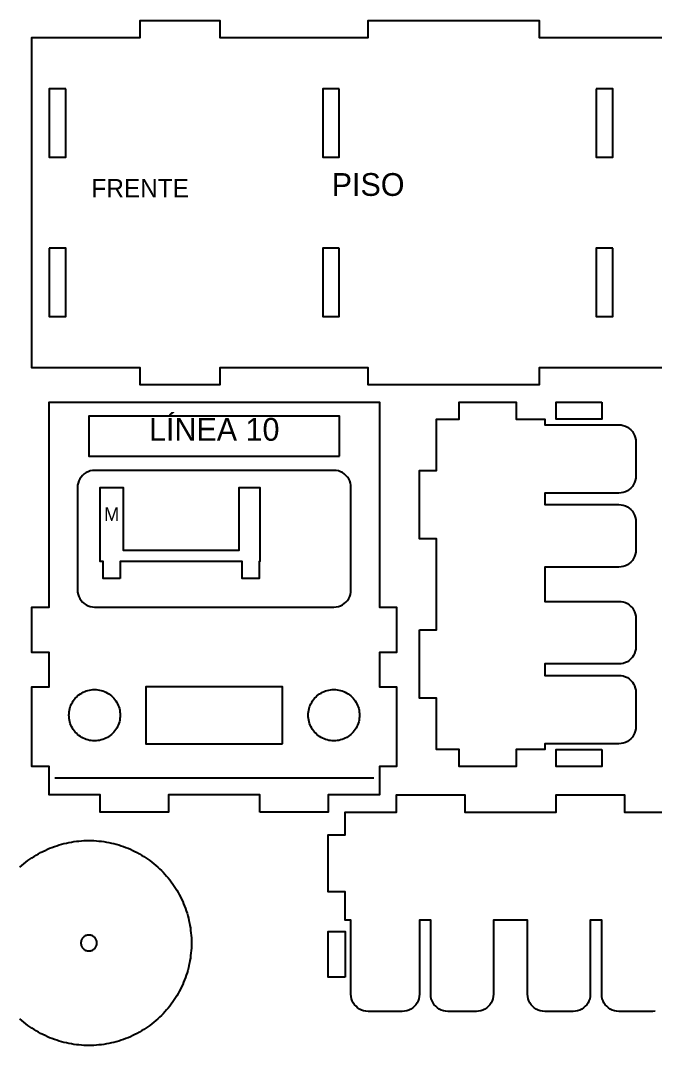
# Model space of a CAD drawing. Header units: metres. Extents: x 6 to 594, y 16 to 204.
# Drawn here: x 208 to 319.3, y 24 to 204 of the extents above; entities that cross this region are included whole.
import ezdxf
from ezdxf.enums import TextEntityAlignment as Align

# ---------------------------------------------------------------- set-up
doc = ezdxf.new("R2010")
doc.units = ezdxf.units.M
doc.layers.add('CORTAR', color=1, linetype='Continuous')
doc.layers.add('GRABAR', color=5, linetype='Continuous')

msp = doc.modelspace()

# ---------------------------------------------------------------- linework, layer by layer
at = {"layer": 'CORTAR'}
for points in [[(327, 143), (299, 143), (299, 140), (269, 140), (269, 143), (243, 143), (243, 140), (229, 140), (229, 143), (210, 143), (210, 201), (229, 201), (229, 204), (243, 204), (243, 201), (269, 201), (269, 204), (299, 204), (299, 201), (327, 201)], [(319.39, 30.03), (319, 30), (313, 30), (312.61, 30.03), (312.22, 30.1), (311.85, 30.23), (311.5, 30.4), (311.17, 30.62), (310.88, 30.88), (310.62, 31.17), (310.4, 31.5), (310.23, 31.85), (310.1, 32.22), (310.03, 32.61), (310, 33), (310, 46), (308, 46), (308, 33), (307.97, 32.61), (307.9, 32.22), (307.77, 31.85), (307.6, 31.5), (307.38, 31.17), (307.12, 30.88), (306.83, 30.62), (306.5, 30.4), (306.15, 30.23), (305.78, 30.1), (305.39, 30.03), (305, 30), (300, 30), (299.61, 30.03), (299.22, 30.1), (298.85, 30.23), (298.5, 30.4), (298.17, 30.62), (297.88, 30.88), (297.62, 31.17), (297.4, 31.5), (297.23, 31.85), (297.1, 32.22), (297.03, 32.61), (297, 33), (297, 46), (291, 46), (291, 33), (290.97, 32.61), (290.9, 32.22), (290.77, 31.85), (290.6, 31.5), (290.38, 31.17), (290.12, 30.88), (289.83, 30.62), (289.5, 30.4), (289.15, 30.23), (288.78, 30.1), (288.39, 30.03), (288, 30), (283, 30), (282.61, 30.03), (282.22, 30.1), (281.85, 30.23), (281.5, 30.4), (281.17, 30.62), (280.88, 30.88), (280.62, 31.17), (280.4, 31.5), (280.23, 31.85), (280.1, 32.22), (280.03, 32.61), (280, 33), (280, 46), (278, 46), (278, 33), (277.97, 32.61), (277.9, 32.22), (277.77, 31.85), (277.6, 31.5), (277.38, 31.17), (277.12, 30.88), (276.83, 30.62), (276.5, 30.4), (276.15, 30.23), (275.78, 30.1), (275.39, 30.03), (275, 30), (269, 30), (268.61, 30.03), (268.22, 30.1), (267.85, 30.23), (267.5, 30.4), (267.17, 30.62), (266.88, 30.88), (266.62, 31.17), (266.4, 31.5), (266.23, 31.85), (266.1, 32.22), (266.03, 32.61), (266, 33), (266, 46), (265, 46), (265, 51), (262, 51), (262, 61), (265, 61), (265, 65), (274, 65), (274, 68), (286, 68), (286, 68), (286, 65), (302, 65), (302, 68), (314, 68), (314, 65), (323, 65)], [(207.91, 55.34), (208.24, 55.63), (208.58, 55.91), (208.93, 56.19), (209.28, 56.46), (209.64, 56.72), (210, 56.97), (210.37, 57.21), (210.75, 57.44), (211.13, 57.66), (211.51, 57.87), (211.91, 58.08), (212.3, 58.27), (212.71, 58.46), (213.11, 58.63), (213.52, 58.79), (213.94, 58.95), (214.35, 59.09), (214.77, 59.22), (215.2, 59.35), (215.63, 59.46), (216.06, 59.56), (216.49, 59.65), (216.92, 59.73), (217.36, 59.81), (217.8, 59.86), (218.24, 59.91), (218.68, 59.95), (219.12, 59.98), (219.56, 59.99), (220, 60), (220.44, 59.99), (220.88, 59.98), (221.32, 59.95), (221.76, 59.91), (222.2, 59.86), (222.64, 59.81), (223.08, 59.73), (223.51, 59.65), (223.94, 59.56), (224.37, 59.46), (224.8, 59.35), (225.23, 59.22), (225.65, 59.09), (226.06, 58.95), (226.48, 58.79), (226.89, 58.63), (227.29, 58.46), (227.7, 58.27), (228.09, 58.08), (228.49, 57.87), (228.87, 57.66), (229.25, 57.44), (229.63, 57.21), (230, 56.97), (230.36, 56.72), (230.72, 56.46), (231.07, 56.19), (231.42, 55.91), (231.76, 55.63), (232.09, 55.34), (232.41, 55.04), (232.73, 54.73), (233.04, 54.41), (233.34, 54.09), (233.63, 53.76), (233.91, 53.42), (234.19, 53.07), (234.46, 52.72), (234.72, 52.36), (234.97, 52), (235.21, 51.63), (235.44, 51.25), (235.66, 50.87), (235.87, 50.49), (236.08, 50.09), (236.27, 49.7), (236.46, 49.29), (236.63, 48.89), (236.79, 48.48), (236.95, 48.06), (237.09, 47.65), (237.22, 47.23), (237.35, 46.8), (237.46, 46.37), (237.56, 45.94), (237.65, 45.51), (237.73, 45.08), (237.81, 44.64), (237.86, 44.2), (237.91, 43.76), (237.95, 43.32), (237.98, 42.88), (237.99, 42.44), (238, 42), (237.99, 41.56), (237.99, 41.56), (237.98, 41.12), (237.95, 40.68), (237.91, 40.24), (237.86, 39.8), (237.81, 39.36), (237.73, 38.92), (237.65, 38.49), (237.56, 38.06), (237.46, 37.63), (237.35, 37.2), (237.22, 36.77), (237.09, 36.35), (236.95, 35.94), (236.79, 35.52), (236.63, 35.11), (236.46, 34.71), (236.27, 34.3), (236.08, 33.91), (235.87, 33.51), (235.66, 33.13), (235.44, 32.75), (235.21, 32.37), (234.97, 32), (234.72, 31.64), (234.46, 31.28), (234.19, 30.93), (233.91, 30.58), (233.63, 30.24), (233.34, 29.91), (233.04, 29.59), (232.73, 29.27), (232.41, 28.96), (232.09, 28.66), (231.76, 28.37), (231.42, 28.09), (231.07, 27.81), (230.72, 27.54), (230.36, 27.28), (230, 27.03), (229.63, 26.79), (229.25, 26.56), (228.87, 26.34), (228.49, 26.13), (228.09, 25.92), (227.7, 25.73), (227.29, 25.54), (226.89, 25.37), (226.48, 25.21), (226.06, 25.05), (225.65, 24.91), (225.23, 24.78), (224.8, 24.65), (224.37, 24.54), (223.94, 24.44), (223.51, 24.35), (223.08, 24.27), (222.64, 24.19), (222.2, 24.14), (221.76, 24.09), (221.32, 24.05), (220.88, 24.02), (220.44, 24.01), (220, 24), (219.56, 24.01), (219.12, 24.02), (218.68, 24.05), (218.24, 24.09), (217.8, 24.14), (217.36, 24.19), (216.92, 24.27), (216.49, 24.35), (216.06, 24.44), (215.63, 24.54), (215.2, 24.65), (214.77, 24.78), (214.35, 24.91), (213.94, 25.05), (213.52, 25.21), (213.11, 25.37), (212.71, 25.54), (212.3, 25.73), (211.91, 25.92), (211.51, 26.13), (211.13, 26.34), (210.75, 26.56), (210.37, 26.79), (210, 27.03), (209.64, 27.28), (209.28, 27.54), (208.93, 27.81), (208.58, 28.09), (208.24, 28.37), (207.91, 28.66)]]:
    msp.add_lwpolyline(points, dxfattribs=at)
for points in [[(215.95, 192), (213.05, 192), (213.05, 180), (215.95, 180), (215.95, 192)], [(263.95, 192), (261.05, 192), (261.05, 180), (263.95, 180), (263.95, 192)], [(309.05, 192), (309.05, 180), (311.95, 180), (311.95, 192), (309.05, 192)], [(213.05, 164), (213.05, 152), (215.95, 152), (215.95, 164), (213.05, 164)], [(263.95, 164), (261.05, 164), (261.05, 152), (263.95, 152), (263.95, 164)], [(311.95, 164), (309.05, 164), (309.05, 152), (311.95, 152), (311.95, 164)], [(250, 65), (250, 68), (234, 68), (234, 65), (222, 65), (222, 68), (213, 68), (213, 73), (210, 73), (210, 87), (213, 87), (213, 93), (210, 93), (210, 101), (213, 101), (213, 137), (271, 137), (271, 101), (274, 101), (274, 93), (271, 93), (271, 87), (274, 87), (274, 73), (271, 73), (271, 68), (262, 68), (262, 65), (250, 65)], [(278, 97), (281, 97), (281, 113), (278, 113), (278, 125), (281, 125), (281, 134), (285, 134), (285, 137), (295, 137), (295, 134), (300, 134), (300, 133), (313, 133), (313.39, 132.97), (313.78, 132.9), (314.15, 132.77), (314.5, 132.6), (314.83, 132.38), (315.12, 132.12), (315.38, 131.83), (315.6, 131.5), (315.77, 131.15), (315.9, 130.78), (315.97, 130.39), (316, 130), (316, 124), (315.97, 123.61), (315.9, 123.22), (315.77, 122.85), (315.6, 122.5), (315.38, 122.17), (315.12, 121.88), (314.83, 121.62), (314.5, 121.4), (314.15, 121.23), (313.78, 121.1), (313.39, 121.03), (313, 121), (300, 121), (300, 119), (313, 119), (313.39, 118.97), (313.78, 118.9), (314.15, 118.77), (314.5, 118.6), (314.83, 118.38), (315.12, 118.12), (315.38, 117.83), (315.6, 117.5), (315.77, 117.15), (315.9, 116.78), (315.97, 116.39), (316, 116), (316, 111), (315.97, 110.61), (315.9, 110.22), (315.77, 109.85), (315.6, 109.5), (315.38, 109.17), (315.12, 108.88), (314.83, 108.62), (314.5, 108.4), (314.15, 108.23), (313.78, 108.1), (313.39, 108.03), (313, 108), (300, 108), (300, 102), (313, 102), (313.39, 101.97), (313.78, 101.9), (314.15, 101.77), (314.5, 101.6), (314.83, 101.38), (315.12, 101.12), (315.38, 100.83), (315.6, 100.5), (315.77, 100.15), (315.9, 99.78), (315.97, 99.39), (316, 99), (316, 94), (315.97, 93.61), (315.9, 93.22), (315.77, 92.85), (315.6, 92.5), (315.38, 92.17), (315.12, 91.88), (314.83, 91.62), (314.5, 91.4), (314.15, 91.23), (313.78, 91.1), (313.39, 91.03), (313, 91), (300, 91), (300, 89), (313, 89), (313.39, 88.97), (313.78, 88.9), (314.15, 88.77), (314.5, 88.6), (314.83, 88.38), (315.12, 88.12), (315.38, 87.83), (315.6, 87.5), (315.77, 87.15), (315.9, 86.78), (315.97, 86.39), (316, 86), (316, 80), (315.97, 79.61), (315.9, 79.22), (315.77, 78.85), (315.6, 78.5), (315.38, 78.17), (315.12, 77.88), (314.83, 77.62), (314.5, 77.4), (314.15, 77.23), (313.78, 77.1), (313.39, 77.03), (313, 77), (300, 77), (300, 76), (295, 76), (295, 73), (285, 73), (285, 76), (281, 76), (281, 85), (278, 85), (278, 97)], [(310, 137), (310, 134), (302, 134), (302, 137), (310, 137)], [(266, 122), (265.97, 122.39), (265.9, 122.78), (265.77, 123.15), (265.6, 123.5), (265.38, 123.83), (265.12, 124.12), (264.83, 124.38), (264.5, 124.6), (264.15, 124.77), (263.78, 124.9), (263.39, 124.97), (263, 125), (221, 125), (220.61, 124.97), (220.22, 124.9), (219.85, 124.77), (219.5, 124.6), (219.17, 124.38), (218.88, 124.12), (218.62, 123.83), (218.4, 123.5), (218.23, 123.15), (218.1, 122.78), (218.03, 122.39), (218, 122), (218, 104), (218.03, 103.61), (218.1, 103.22), (218.23, 102.85), (218.4, 102.5), (218.62, 102.17), (218.88, 101.88), (219.17, 101.62), (219.5, 101.4), (219.85, 101.23), (220.22, 101.1), (220.61, 101.03), (221, 101), (263, 101), (263.39, 101.03), (263.78, 101.1), (264.15, 101.23), (264.5, 101.4), (264.83, 101.62), (265.12, 101.88), (265.38, 102.17), (265.6, 102.5), (265.77, 102.85), (265.9, 103.22), (265.97, 103.61), (266, 104), (266, 122)], [(225.5, 106), (222.5, 106), (222.5, 109), (222, 109), (222, 122), (226, 122), (226, 111), (246.4, 111), (246.4, 122), (250, 122), (250, 109), (249.9, 109), (249.9, 106), (246.9, 106), (246.9, 109), (225.5, 109), (225.5, 106)], [(310, 76), (310, 73), (302, 73), (302, 76), (310, 76)], [(221.39, 42.14), (221.37, 42.27), (221.34, 42.41), (221.29, 42.54), (221.23, 42.66), (221.16, 42.78), (221.08, 42.89), (220.99, 42.99), (220.89, 43.08), (220.78, 43.16), (220.66, 43.23), (220.54, 43.29), (220.41, 43.34), (220.27, 43.37), (220.14, 43.39), (220, 43.4), (219.86, 43.39), (219.73, 43.37), (219.59, 43.34), (219.46, 43.29), (219.34, 43.23), (219.22, 43.16), (219.11, 43.08), (219.01, 42.99), (218.92, 42.89), (218.84, 42.78), (218.77, 42.66), (218.71, 42.54), (218.66, 42.41), (218.63, 42.27), (218.61, 42.14), (218.6, 42), (218.61, 41.86), (218.63, 41.73), (218.66, 41.59), (218.71, 41.46), (218.77, 41.34), (218.84, 41.22), (218.92, 41.11), (219.01, 41.01), (219.11, 40.92), (219.22, 40.84), (219.34, 40.77), (219.46, 40.71), (219.59, 40.66), (219.73, 40.63), (219.86, 40.61), (220, 40.6), (220.14, 40.61), (220.27, 40.63), (220.41, 40.66), (220.54, 40.71), (220.66, 40.77), (220.78, 40.84), (220.89, 40.92), (220.99, 41.01), (221.08, 41.11), (221.16, 41.22), (221.23, 41.34), (221.29, 41.46), (221.34, 41.59), (221.37, 41.73), (221.39, 41.86), (221.4, 42), (221.39, 42.14)], [(265, 36), (262, 36), (262, 44), (265, 44), (265, 36)]]:
    msp.add_lwpolyline(points, close=True, dxfattribs=at)
at = {"layer": 'GRABAR'}
for points in [[(264, 127.5), (264, 134.5), (220, 134.5), (220, 127.5), (264, 127.5)], [(225.5, 82), (225.49, 81.71), (225.46, 81.41), (225.41, 81.12), (225.35, 80.84), (225.26, 80.55), (225.16, 80.28), (225.04, 80.01), (224.9, 79.75), (224.74, 79.5), (224.57, 79.26), (224.38, 79.03), (224.18, 78.82), (223.97, 78.62), (223.74, 78.43), (223.5, 78.26), (223.25, 78.1), (222.99, 77.96), (222.72, 77.84), (222.45, 77.74), (222.16, 77.65), (221.88, 77.59), (221.59, 77.54), (221.29, 77.51), (221, 77.5), (220.71, 77.51), (220.41, 77.54), (220.12, 77.59), (219.84, 77.65), (219.55, 77.74), (219.28, 77.84), (219.01, 77.96), (218.75, 78.1), (218.5, 78.26), (218.26, 78.43), (218.03, 78.62), (217.82, 78.82), (217.62, 79.03), (217.43, 79.26), (217.26, 79.5), (217.1, 79.75), (216.96, 80.01), (216.84, 80.28), (216.74, 80.55), (216.65, 80.84), (216.59, 81.12), (216.54, 81.41), (216.51, 81.71), (216.5, 82), (216.51, 82.29), (216.54, 82.59), (216.59, 82.88), (216.65, 83.16), (216.74, 83.45), (216.84, 83.72), (216.96, 83.99), (217.1, 84.25), (217.26, 84.5), (217.43, 84.74), (217.62, 84.97), (217.82, 85.18), (218.03, 85.38), (218.26, 85.57), (218.5, 85.74), (218.75, 85.9), (219.01, 86.04), (219.28, 86.16), (219.55, 86.26), (219.84, 86.35), (220.12, 86.41), (220.41, 86.46), (220.71, 86.49), (221, 86.5), (221.29, 86.49), (221.59, 86.46), (221.88, 86.41), (222.16, 86.35), (222.45, 86.26), (222.72, 86.16), (222.99, 86.04), (223.25, 85.9), (223.5, 85.74), (223.74, 85.57), (223.97, 85.38), (224.18, 85.18), (224.38, 84.97), (224.57, 84.74), (224.74, 84.5), (224.9, 84.25), (225.04, 83.99), (225.16, 83.72), (225.26, 83.45), (225.35, 83.16), (225.41, 82.88), (225.46, 82.59), (225.49, 82.29), (225.5, 82)], [(254, 77), (254, 87), (230, 87), (230, 77), (254, 77)], [(267.5, 82), (267.49, 81.71), (267.46, 81.41), (267.41, 81.12), (267.35, 80.84), (267.26, 80.55), (267.16, 80.28), (267.04, 80.01), (266.9, 79.75), (266.74, 79.5), (266.57, 79.26), (266.38, 79.03), (266.18, 78.82), (265.97, 78.62), (265.74, 78.43), (265.5, 78.26), (265.25, 78.1), (264.99, 77.96), (264.72, 77.84), (264.45, 77.74), (264.16, 77.65), (263.88, 77.59), (263.59, 77.54), (263.29, 77.51), (263, 77.5), (262.71, 77.51), (262.41, 77.54), (262.12, 77.59), (261.84, 77.65), (261.55, 77.74), (261.28, 77.84), (261.01, 77.96), (260.75, 78.1), (260.5, 78.26), (260.26, 78.43), (260.03, 78.62), (259.82, 78.82), (259.62, 79.03), (259.43, 79.26), (259.26, 79.5), (259.1, 79.75), (258.96, 80.01), (258.84, 80.28), (258.74, 80.55), (258.65, 80.84), (258.59, 81.12), (258.54, 81.41), (258.51, 81.71), (258.5, 82), (258.51, 82.29), (258.54, 82.59), (258.59, 82.88), (258.65, 83.16), (258.74, 83.45), (258.84, 83.72), (258.96, 83.99), (259.1, 84.25), (259.26, 84.5), (259.43, 84.74), (259.62, 84.97), (259.82, 85.18), (260.03, 85.38), (260.26, 85.57), (260.5, 85.74), (260.75, 85.9), (261.01, 86.04), (261.28, 86.16), (261.55, 86.26), (261.84, 86.35), (262.12, 86.41), (262.41, 86.46), (262.71, 86.49), (263, 86.5), (263.29, 86.49), (263.59, 86.46), (263.88, 86.41), (264.16, 86.35), (264.45, 86.26), (264.72, 86.16), (264.99, 86.04), (265.25, 85.9), (265.5, 85.74), (265.74, 85.57), (265.97, 85.38), (266.18, 85.18), (266.38, 84.97), (266.57, 84.74), (266.74, 84.5), (266.9, 84.25), (267.04, 83.99), (267.16, 83.72), (267.26, 83.45), (267.35, 83.16), (267.41, 82.88), (267.46, 82.59), (267.49, 82.29), (267.5, 82)]]:
    msp.add_lwpolyline(points, close=True, dxfattribs=at)
msp.add_lwpolyline([(214, 71), (270, 71)], dxfattribs=at)

# ---------------------------------------------------------------- texts
for s, height, p in [('PISO', 4, (269, 172)), ('FRENTE', 3.2, (229, 172)), ('LÍNEA 10', 4, (242, 129)), ('M', 2.4, (224, 115.4))]:
    msp.add_text(s, height=height, dxfattribs=at).set_placement(p, align=Align.BOTTOM_CENTER)

doc.saveas('drawing.dxf')
